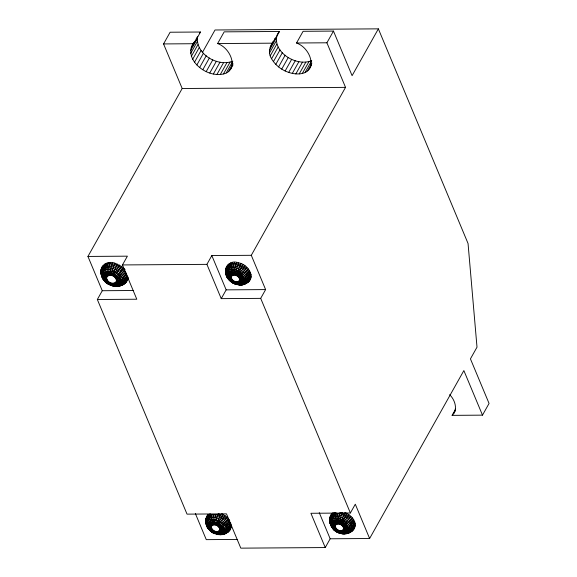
<?xml version="1.0" encoding="UTF-8"?>
<svg xmlns="http://www.w3.org/2000/svg" width="577" height="577" viewBox="0 0 577 577"><rect width="100%" height="100%" fill="white"/><g stroke="black" fill="none" stroke-linecap="round" stroke-linejoin="round"><path stroke-width="0.87" d="M111.556 275.481L112.327 269.964L114.845 263.17L121.516 266.372L125.065 269.632L120.247 274.969L115.342 277.883C113.005 273.318 103.326 275.301 107.755 280.71C110.092 285.269 119.771 283.293 115.342 277.883M215.56 524.991L216.332 519.466L218.279 513.79C224.893 515.571 232.935 522.336 229.985 529.866C227.223 532.643 222.679 532.16 219.498 530.4C216.916 533.631 210.288 529.938 211.615 526.036C214.204 522.805 220.825 526.498 219.498 530.4M235.445 275.2L236.217 269.675L238.734 262.888C248.067 264.172 257.025 278.237 245.867 283.581L242.311 283.559L238.654 281.388C235.416 283.415 228.997 278.778 232.228 275.474C235.466 273.448 241.886 278.085 238.654 281.388M339.456 524.125L340.228 518.6L342.175 512.924C348.782 514.706 356.824 521.478 353.874 529.001C351.119 531.778 346.575 531.302 343.394 529.535C340.805 532.766 334.184 529.073 335.511 525.171C338.1 521.94 344.721 525.633 343.394 529.535M106.601 277.941L102.843 276.015L100.968 273.029C99.734 265.326 108.022 260.35 114.845 263.17M115.335 282.78L118.992 284.951L122.548 284.973C125.339 283.228 128.217 280.703 128.181 277.09C125.757 280.862 120.579 281.699 116.496 280.646M211.362 527.075L207.605 525.142L205.729 522.156L205.996 518.362L207.944 514.54C205.96 518.55 208.6 523.224 211.925 525.611M229.985 529.866L231.24 527.436L231.435 525.806C229.019 529.578 223.833 530.414 219.758 529.369M335.251 526.21L331.494 524.277L329.626 521.298C329.597 518.124 330.195 514.496 333.095 512.636C331.133 516.667 333.181 521.514 336.24 524.399M330.145 518.059L330.332 516.429L329.626 521.298M353.874 529.001C358.331 522.416 350.967 514.835 344.931 512.556L340.185 524.37M107.07 282.845L107.134 283.408L110.734 285.29L111.058 285.052L105.324 281.432L107.134 283.408L109.067 281.922M335.352 530.508C336.348 532.759 340.192 533.242 342.464 533.826L345.738 533.379M218.77 531.172L221.171 532.845L223.674 533.602L225.982 533.364L228.182 531.879C233.923 522.596 220.428 513.04 211.687 514.662L211.535 519.141L213.461 524.846M232.228 279.629L230.223 280.097L228.86 279.802C221.402 272.445 227.453 258.323 238.734 262.888M329.698 519.112L329.799 522.877L331.905 527.407L333.528 528.049L335.814 527.977M102.295 266.502L101.069 270.274M207.013 515.816L205.816 519.502M330.902 514.951L329.712 518.636M107.755 280.71C102.338 282.954 100.78 274.702 101.04 270.851L100.968 273.029M212.343 529.419C207.944 531.662 205.506 525.027 205.996 521.695L206.364 522.877M333.838 528.51L334.047 529.96L336.752 529.095M226.436 273.678C225.571 276.772 228.506 280.242 231.803 279.052M202.318 52.615L215.019 29.99L378.368 28.85L352.1 75.659L333.477 31.086L303.091 31.302L296.528 43.001C312.366 48.72 319.326 75.32 295.857 73.892C286.019 73.012 276.534 67.365 271.565 58.76C265.016 48.807 275.676 39.871 279.419 31.468L224.179 31.85L217.616 43.556C233.454 49.269 240.414 75.868 216.945 74.44C201.957 74.072 182.635 56.647 194.42 41.804M226.249 72.868L232.82 61.169C217.572 67.249 194.795 53.733 197.659 36.329L195.906 39.452M311.039 60.873C295.518 66.824 270.62 51.007 277.71 33.452M212.863 525.005C210.403 521.94 209.141 517.692 210.266 513.84L208.73 514.605C207.684 518.478 209.538 522.603 212.343 525.265M110.683 282.817L110.51 285.276L112.71 285.968L111.743 284.966L111.541 283.105M234.709 281.417L234.536 283.877L237.075 284.331L232.92 283.105L234.002 281.078M213.591 514.496L213.05 519.011L214.125 524.789M214.824 531.201L214.651 533.667L219.181 534.533M342.666 530.306L345.06 531.98L347.563 532.737L349.871 532.506L352.078 531.013C357.625 522.387 345.688 513.35 337.487 513.631L336.946 518.146L338.021 523.923M338.721 530.335L338.548 532.802L340.618 533.444L339.644 532.441L339.449 530.588M335.345 512.664L334.162 512.982C333.03 516.826 334.299 521.081 336.759 524.14M112.414 275.777L117.16 263.963M236.173 275.445L240.919 263.631M216.288 525.236L220.443 514.525M335.944 512.506L335.432 518.276L337.357 523.981M215.632 514.634L214.543 520.67L214.832 524.839M340.012 512.477L338.562 518.254L338.728 523.974M226.898 266.033C224.006 270.303 225.874 276.433 231.247 277.285M225.701 269.711L227.828 264.756M101.689 268.067C99.489 272.279 101.285 278.54 106.673 278.626M206.443 517.295L205.729 522.156M103.276 265.153C101.3 269.163 103.939 273.837 107.264 276.217M331.833 513.674C329.856 517.684 332.496 522.365 335.821 524.745M206.249 518.925C204.164 522.769 207.064 527.609 211.42 527.652M104.617 264.05C102.656 268.074 104.704 272.921 107.762 275.813M229.083 263.711C227.122 267.742 229.177 272.589 232.228 275.474M106.262 263.227C104.314 267.245 105.699 272.164 108.368 275.51M230.641 262.939C228.694 266.956 230.079 271.875 232.747 275.222M108.166 262.723C106.233 266.689 106.925 271.579 109.075 275.316M232.437 262.463C230.504 266.43 231.197 271.32 233.346 275.056M110.279 262.542C108.346 266.451 108.353 271.204 109.861 275.251M234.428 262.297C232.502 266.206 232.509 270.952 234.01 275.005M378.368 28.85L468.048 243.487L477.006 347.166L470.435 358.872L489.058 403.446L482.495 415.144L452.108 415.361C458.311 409.591 454.943 399.832 449.649 394.682M112.522 262.694L110.524 269.589L110.69 275.308M236.548 262.434L234.55 269.336L234.716 275.049M109.854 282.413L108.772 284.447L109.003 284.072M214.117 530.862L213.036 532.896L217.19 534.122M338.014 529.996L336.932 532.03L337.163 531.655L339.096 532.578L338.771 532.816L335.864 531.251M113.243 276.174L119.403 265.038M236.88 275.784L243.04 264.648M216.995 525.575L223.155 514.432L226.941 517.151L229.336 519.92M340.892 524.709L347.051 513.573M319.254 512.657L330.174 538.781L325.248 547.559L240.811 548.15L226.48 513.862L187.027 514.136L97.34 299.499L102.266 290.729L87.942 256.44L182.181 88.505L163.558 43.931L170.121 32.225L200.507 32.016L193.937 43.715L192.228 45.706M191.095 48.028L195.033 41.01M190.561 50.639L197.125 38.933M190.648 53.437L197.211 41.739M191.348 56.358L197.918 44.66M192.653 59.308L199.216 47.602M194.507 62.201L201.077 50.495M196.872 64.949L203.436 53.243M199.671 67.466L206.234 55.767M202.815 69.694L209.379 57.989M206.22 71.548L212.783 59.849M209.776 72.983L216.346 61.285M213.389 73.957L219.96 62.258M216.945 74.44L223.515 62.742M220.342 74.419L226.905 62.713M223.472 73.892L230.043 62.186M228.593 71.389L232.971 63.593M230.432 69.5L233.021 64.905M97.34 299.499L136.799 299.225L122.468 264.937L127.394 256.166L87.942 256.44M271.147 45.15L272.892 42.034M270.007 47.48L273.505 41.241M274.385 39.676L275.258 38.118M269.473 50.084L276.037 38.385M269.56 52.889L276.123 41.183M270.26 55.81L276.83 44.104M271.565 58.76L278.128 47.054M273.426 61.645L279.989 49.947M275.784 64.393L282.355 52.695M278.583 66.918L285.146 55.219M281.727 69.139L288.298 57.44M285.132 71L291.695 59.294M288.695 72.435L295.258 60.729M292.301 73.409L298.872 61.71M295.857 73.892L302.427 62.186M299.254 73.87L305.817 62.165M302.384 73.337L308.955 61.638M305.168 72.32L311.731 60.621M307.505 70.841L311.883 63.037M309.344 68.951L311.493 65.136M325.248 547.559L310.916 513.278L350.376 512.996L260.696 298.359L265.615 289.589L251.291 255.301L345.529 87.365L326.907 42.792L333.477 31.086M260.696 298.359L221.236 298.641L206.912 264.353L211.831 255.575L251.291 255.301M221.236 298.641L226.162 289.863L211.831 255.575M350.376 512.996L355.302 504.219L369.626 538.507L330.174 538.781M369.626 538.507L463.865 370.571L482.495 415.144M452.108 415.361L455.614 409.115M453.818 413.377L455.57 410.254M121.516 266.372L114.03 276.671M245.03 265.903L237.544 276.203M225.145 515.694L217.659 525.993M349.042 514.828L341.555 525.128M123.42 267.916L118.97 273.642L114.736 277.248M246.826 267.367L242.383 273.087L238.142 276.693M226.941 517.151L223.566 521.731L218.257 526.484M350.838 516.285L346.395 522.012L342.154 525.618M248.377 268.983L243.566 274.32L238.662 277.234M228.492 518.773L223.681 524.111L218.777 527.017M352.388 517.908L348.775 522.228L342.673 526.159M249.639 270.714C247.309 274.392 243.306 276.91 239.08 277.811M229.754 520.497C227.425 524.183 223.422 526.693 219.195 527.594M353.643 519.632C351.321 523.317 347.311 525.827 343.091 526.729M250.562 272.495C248.189 276.21 243.703 278.222 239.39 278.402M230.677 522.286C228.304 526 223.818 528.013 219.505 528.193M354.574 521.42C352.201 525.135 347.707 527.147 343.394 527.328M251.132 274.284C248.723 278.035 243.833 279.477 239.578 279.001M231.247 524.075C228.838 527.818 223.948 529.26 219.693 528.784M355.136 523.209C352.735 526.96 347.844 528.395 343.589 527.919M251.32 276.022C248.903 279.795 243.718 280.631 239.643 279.578M355.331 524.94C352.908 528.712 347.729 529.549 343.647 528.503M112.407 283.285L113.099 285.24L114.109 286.264C118.718 286.928 123.485 285.456 126.385 281.742M248.37 281.446C246.054 284.778 237.111 287.671 236.166 281.814M216.988 531.648L218.171 533.638L219.599 534.684C223.544 535.052 227.28 533.213 229.74 530.191L228.182 531.879M340.178 530.739L340.87 532.694L341.88 533.711C346.315 534.641 350.859 532.766 353.636 529.333L352.078 531.013M127.971 278.821C125.577 282.6 120.225 282.838 116.424 281.287M232.92 283.105L234.76 283.891M251.125 277.652C248.73 281.432 243.371 281.67 239.578 280.119M231.24 527.436C228.845 531.215 223.487 531.46 219.693 529.91M355.136 526.577C352.742 530.357 347.383 530.595 343.582 529.044M101.848 267.584C108.707 259.095 122.944 265.788 126.688 274.371L122.043 277.862L116.201 279.261M124.827 283.422L126.68 281.331L127.279 279.78L126.882 274.998M248.067 282.095L249.87 280.076C253.483 268.875 236.101 258.72 227.367 265.846C226.393 269.704 228.766 273.606 231.81 275.82M206.559 516.898L208.73 514.605M230.67 528.914L229.062 531.128L225.982 533.364M330.455 516.04L331.378 514.771L334.162 512.982M354.566 528.049L352.958 530.263L349.871 532.506M125.714 272.503L121.278 276.39L115.84 278.561M199.368 33.336L200.507 32.016M278.28 32.788L279.419 31.468M127.279 276.253C124.596 279.218 120.333 280.415 116.424 279.968M233.339 280.653L231.406 282.146L228.47 279.376L225.701 272.943L225.694 270.187L225.787 273.952L227.901 278.482M213.454 530.443L211.521 531.936L210.151 530.826L207.266 526.996L205.816 522.733M337.35 529.578L335.417 531.071L333.787 529.664M114.729 283.083C117.059 286.581 121.559 286.466 124.38 283.769M238.135 281.641C239.902 284.028 243.847 285.745 246.163 283.134M222.037 534.663L224.561 534.071L227.814 532.16M341.548 530.725C343.567 535.175 348.753 533.739 351.71 531.294M125.707 282.672L122.548 284.973M248.947 281.345L245.867 283.581M215.199 533.444L211.413 531.763L209.819 530.039L211.456 531.374C211.16 532.095 213.014 533.458 213.266 532.521L212.062 531.756M115.927 285.788L114.109 286.264M343.704 533.242L343.077 533.667L341.75 533.393M108.361 281.345L105.663 282.211L102.605 278.179L104.387 280.884M232.74 280.17L230.483 281.122L229.704 280.256M212.855 529.96L210.598 530.912L209.891 530.53M112.306 285.889L116.604 286.502L118.09 285.932M237.868 284.793L241.922 284.879L245.362 283.834M225.477 533.617L222.924 534.504L217.983 534.576L216.981 533.559L216.281 531.597M120.03 285.918C135.804 276.188 101.206 257.017 101.509 275.662M237.536 281.8L239.174 283.754L240.998 284.771C258.561 277.609 223.753 258.359 227.194 277.126L228.997 278.121L231.5 278.46M243.444 284.475C258.171 275.395 225.859 257.493 226.148 274.904L227.612 276.513L231.305 277.862M217.652 531.59L219.289 533.545L221.114 534.554C240.45 524.926 197.37 508.186 208.975 529.592M336.232 528.554L333.456 528.965L332.302 527.703C335.785 535.744 354.271 535.261 346.33 524.176C342.118 516.956 325.825 519.033 333.456 528.965M120.117 285.759L121.956 285.269M211.687 514.662L208.463 515.86L206.364 518.081C206.277 521.507 208.766 524.435 211.615 526.036M225.088 533.242L226.278 532.924M345.01 533.689C362.572 526.527 327.765 507.277 331.205 526.051L333.008 527.046L335.504 527.385M349.373 532.751L346.82 533.638L343.495 533.819L342.06 532.773L340.884 530.782M242.809 284.721C240.299 285.629 237.616 284.54 236.873 281.857M345.01 533.797L343.495 533.819M118.408 286.351L119.295 286.185C116.72 287.303 114.008 285.961 113.236 283.336M107.257 280.033L104.971 280.105L103.355 279.463L101.703 276.448L101.062 273.707M211.918 528.842C210.021 529.347 206.898 528.691 207.244 526.159M242.362 284.396L243.638 284.288M337.487 513.631L332.359 514.994L330.26 517.216C330.167 520.642 332.655 523.57 335.511 525.171M218.25 531.431L221.388 533.862L223.753 534.078M163.558 43.931L193.937 43.715M217.616 43.556L272.849 43.167M296.528 43.001L326.907 42.792M182.181 88.505L345.529 87.365M122.468 264.937L206.912 264.353M102.266 290.729L133.655 290.505M226.162 289.863L265.615 289.589M237.659 539.43L206.277 539.646L195.358 513.523M106.896 279.326L103.391 278.568L101.703 276.448M211.615 528.243L208.109 527.486L206.422 525.366M240.998 284.872L236.202 284.447L235.438 281.663M117.362 286.351L113.885 285.925M222.484 534.194L223.559 534.266C238.287 525.178 205.975 507.277 206.263 524.688M217.45 534.194C226.198 536.12 225.831 524.19 218.878 522.149C213.389 517.295 203.248 523.505 209.559 529.83M219.83 534.576L221.114 534.663L219.599 534.684M236.202 284.447L236.606 284.526M216.721 534.309L215.748 533.307L215.553 531.453M341.88 533.711L342.464 533.826M217.983 534.576L218.568 534.691M340.733 512.628L342.175 512.924M335.316 526.787C332.734 526.498 329.64 524.825 329.705 521.868M218.517 534.396L213.122 532.722L208.881 529.059M239.383 280.617C242.275 282.189 246.076 282.737 248.961 280.869C252.776 269.632 233.699 258.986 226.249 268.298C226.162 271.724 228.651 274.645 231.5 276.246M116.201 281.872C119.086 283.444 122.887 283.992 125.772 282.124C129.825 270.187 109.565 258.885 101.646 268.767C101.559 272.193 104.048 275.121 106.896 276.722M221.741 513.754L223.155 514.432M231.312 276.744L227.619 274.27L225.795 270.887C231.298 259.066 253.981 271.68 247.014 282.636L243.148 282.867L239.073 281.042M106.673 277.299L102.98 274.825L101.155 271.45C107.019 258.849 131.195 272.294 123.766 283.963L119.908 284.194L115.833 282.369M335.316 525.661L331.624 523.188L329.799 519.812C335.309 507.984 357.985 520.605 351.018 531.554L347.159 531.785L343.084 529.96M211.427 526.527L207.734 524.053L205.91 520.678C211.413 508.849 234.096 521.471 227.129 532.42L223.263 532.65L219.195 530.826M229.776 280.739L232.971 283.033M108.822 284.374L105.396 281.915M342.147 530.566L344.188 532.412L347.448 533.4C363.041 523.375 326.632 505.914 330.635 525.337M103.824 279.859C107.683 288.558 127.632 287.88 118.999 275.9C114.412 268.031 96.655 270.303 104.978 281.122M332.475 528.301L334.047 529.96M228.47 279.376L228.86 279.802M331.905 527.407L330.253 523.584M331.14 525.294L331.919 527.176M332.864 528.727L331.155 526.13M114.022 283.271L115.652 285.226L117.484 286.235C136.424 278.518 98.883 257.753 102.591 277.991M104.048 275.792C102.973 283.055 115.826 289.387 119.446 282.095C120.521 274.832 107.668 268.5 104.048 275.792M105.288 276.628C104.408 282.571 114.938 287.764 117.91 281.785C118.79 275.835 108.252 270.649 105.288 276.628M227.619 274.27C226.465 282.059 240.263 288.853 244.15 281.028C245.304 273.231 231.5 266.437 227.619 274.27M228.68 275.229C227.706 281.792 239.325 287.519 242.6 280.927C243.573 274.363 231.954 268.637 228.68 275.229M229.92 276.066C229.148 281.316 238.445 285.896 241.063 280.617C241.835 275.373 232.545 270.793 229.92 276.066M208.795 525.02C207.821 531.583 219.44 537.302 222.715 530.71C223.688 524.147 212.069 518.427 208.795 525.02M210.042 525.849C209.263 531.1 218.56 535.68 221.179 530.407C221.95 525.157 212.661 520.577 210.042 525.849M332.691 524.154C331.717 530.717 343.337 536.437 346.611 529.845C347.585 523.289 335.965 517.562 332.691 524.154M333.932 524.991C333.153 530.241 342.45 534.814 345.068 529.542C345.847 524.291 336.55 519.711 333.932 524.991"/></g></svg>
